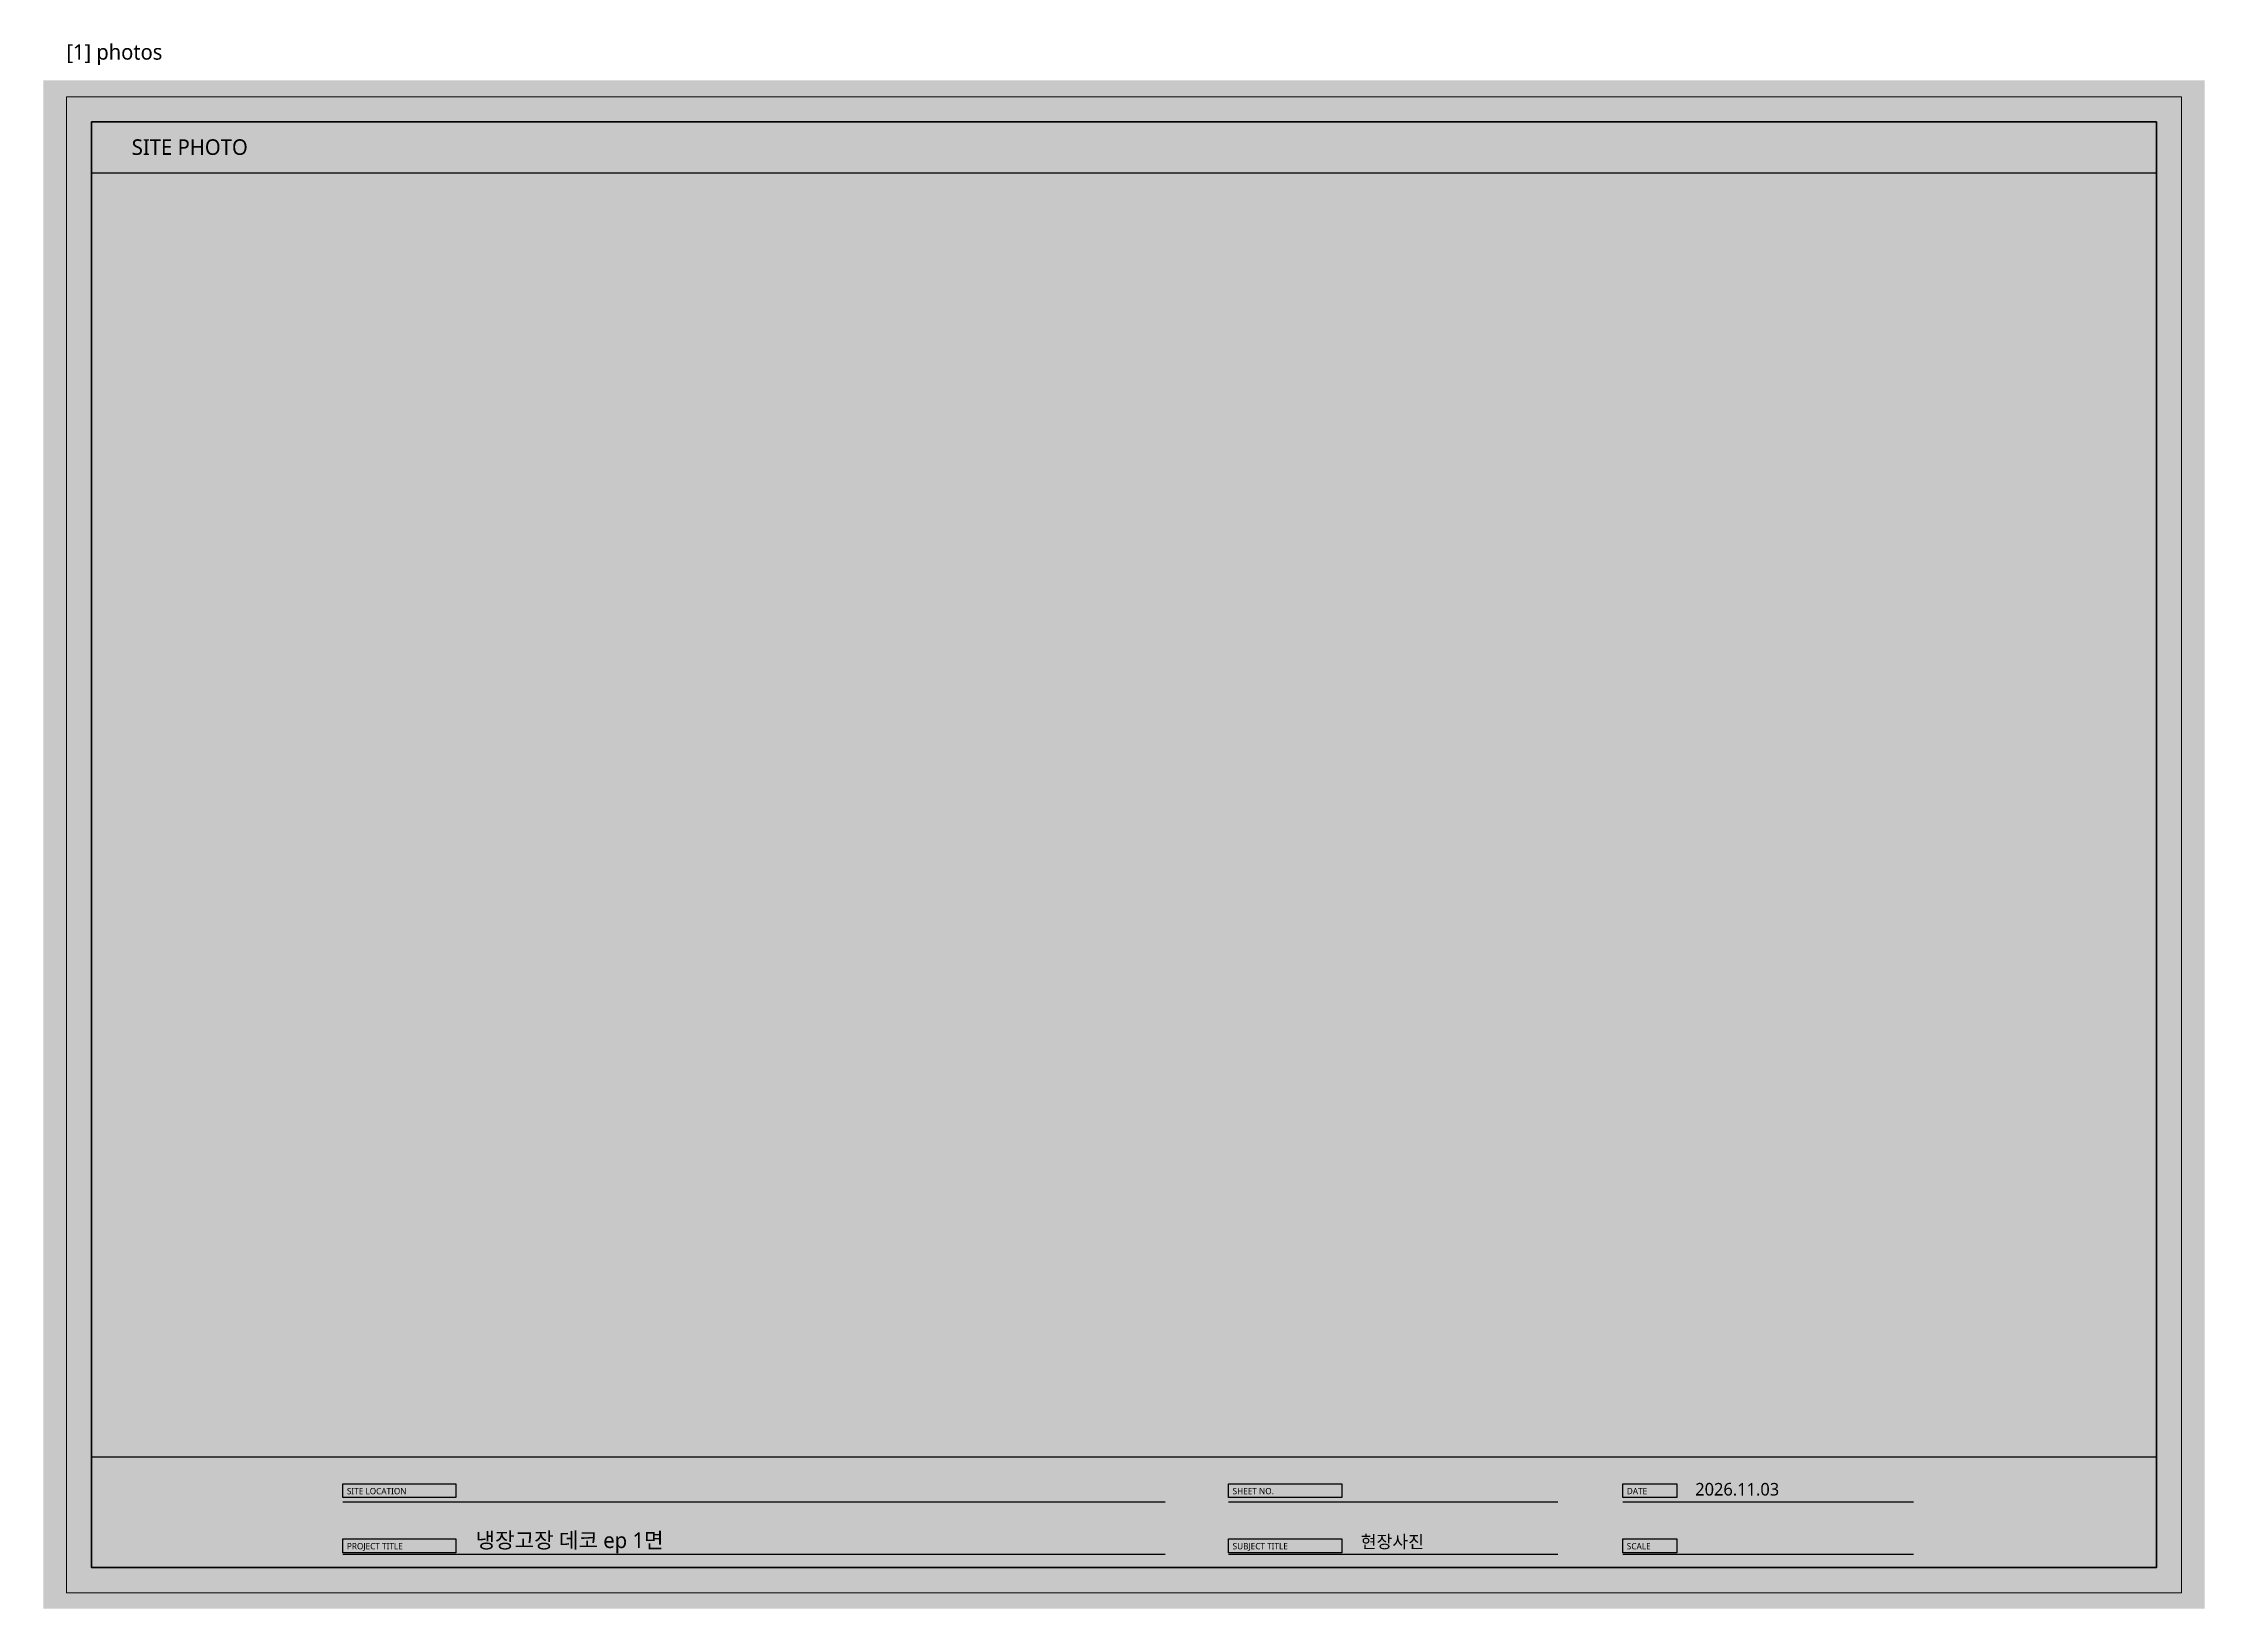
# Model space of a CAD drawing. Header units: millimetres. Extents: x 0 to 3420, y 0 to 304.
# Drawn here: x 0 to 420, y 0 to 304.2 of the extents above; entities that cross this region are included whole.
import ezdxf

# ---------------------------------------------------------------- set-up
doc = ezdxf.new("R2010")
doc.units = ezdxf.units.MM
for name, color, linetype, lineweight, true_color in [('BG', 7, 'Continuous', 0, 0xffffff), ('FRAME', 7, 'Continuous', 100, 0x000000), ('OUTLINE', 7, 'Continuous', 25, 0x000000), ('SHEET_FRAME_INFO', 7, 'Continuous', 0, 0x5a5a5a), ('TEXT', 7, 'Continuous', 13, 0x000000)]:
    doc.layers.add(name, color=color, linetype=linetype, lineweight=lineweight, true_color=true_color)
doc.styles.add('MALGUN', font='malgun.ttf')

msp = doc.modelspace()

# ---------------------------------------------------------------- linework, layer by layer
at = {"layer": 'BG', "lineweight": 0, "true_color": 0xffffff}
msp.add_solid([(0, 0), (420, 0), (0, 297), (420, 297)], dxfattribs=at)
at = {"layer": 'FRAME', "lineweight": 25, "true_color": 0x000000}
for p, q in [((9.4, 279), (410.6, 279)), ((9.4, 29.5), (410.6, 29.5))]:
    msp.add_line(p, q, dxfattribs=at)
at = {"layer": 'FRAME', "lineweight": 13, "true_color": 0x000000}
msp.add_lwpolyline([(4.5, 293.8), (415.5, 293.8), (415.5, 3.1), (4.5, 3.1)], close=True, dxfattribs=at)
at = {"layer": 'FRAME', "lineweight": 100, "true_color": 0x000000}
msp.add_lwpolyline([(9.4, 288.9), (410.6, 288.9), (410.6, 8), (9.4, 8)], close=True, dxfattribs=at)
at = {"layer": 'FRAME', "lineweight": 0, "true_color": 0x555555}
for points in [[(58.2, 24.3), (80.2, 24.3), (58.2, 21.6), (80.2, 21.6)], [(230.3, 24.3), (252.3, 24.3), (230.3, 21.6), (252.3, 21.6)], [(306.9, 24.3), (317.4, 24.3), (306.9, 21.6), (317.4, 21.6)], [(58.2, 13.6), (80.2, 13.6), (58.2, 10.9), (80.2, 10.9)], [(230.3, 13.6), (252.3, 13.6), (230.3, 10.9), (252.3, 10.9)], [(306.9, 13.6), (317.4, 13.6), (306.9, 10.9), (317.4, 10.9)]]:
    msp.add_solid(points, dxfattribs=at)
at = {"layer": 'OUTLINE', "lineweight": 25, "true_color": 0x000000}
for p, q in [((58.2, 20.8), (218, 20.8)), ((230.3, 20.8), (294.3, 20.8)), ((306.9, 20.8), (363.4, 20.8)), ((58.2, 10.6), (218, 10.6)), ((230.3, 10.6), (294.3, 10.6)), ((306.9, 10.6), (363.4, 10.6))]:
    msp.add_line(p, q, dxfattribs=at)
for points in [[(58.2, 24.3), (80.2, 24.3), (80.2, 21.6), (58.2, 21.6)], [(230.3, 24.3), (252.3, 24.3), (252.3, 21.6), (230.3, 21.6)], [(306.9, 24.3), (317.4, 24.3), (317.4, 21.6), (306.9, 21.6)], [(58.2, 13.6), (80.2, 13.6), (80.2, 10.9), (58.2, 10.9)], [(230.3, 13.6), (252.3, 13.6), (252.3, 10.9), (230.3, 10.9)], [(306.9, 13.6), (317.4, 13.6), (317.4, 10.9), (306.9, 10.9)]]:
    msp.add_lwpolyline(points, close=True, dxfattribs=at)

# ---------------------------------------------------------------- texts
at = {"layer": 'SHEET_FRAME_INFO', "true_color": 0x5a5a5a, "style": 'MALGUN'}
msp.add_text('[1] photos', height=3, dxfattribs=at).set_placement((4.5, 301))
at = {"layer": 'TEXT', "true_color": 0x000000, "style": 'MALGUN'}
for s, height, p in [('SITE PHOTO', 3.024, (17.2, 282.5)), ('2026.11.03', 2.448, (321, 22)), ('냉장고장 데코 ep 1면', 3.024, (84, 11.8)), ('현장사진', 2.448, (256, 11.8))]:
    msp.add_text(s, height=height, dxfattribs=at).set_placement(p)
at = {"layer": 'TEXT', "true_color": 0xffffff, "style": 'MALGUN'}
for s, p in [('SITE LOCATION', (59, 22.25)), ('SHEET NO.', (231.1, 22.25)), ('DATE', (307.7, 22.25)), ('PROJECT TITLE', (59, 11.55)), ('SUBJECT TITLE', (231.1, 11.55)), ('SCALE', (307.7, 11.55))]:
    msp.add_text(s, height=1.224, dxfattribs=at).set_placement(p)

doc.saveas('drawing.dxf')
